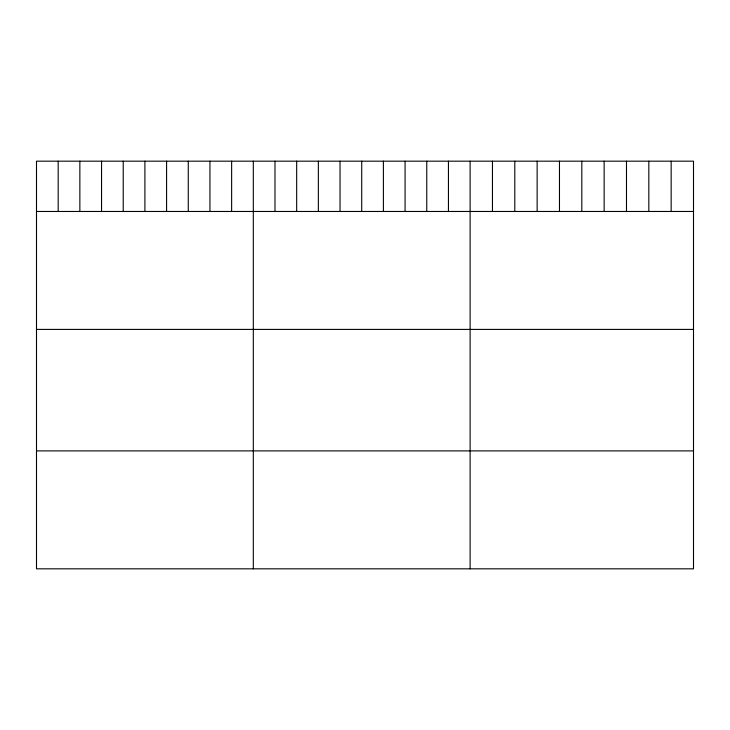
<?xml version="1.0" encoding="UTF-8"?>
<svg xmlns="http://www.w3.org/2000/svg" width="730" height="730" viewBox="0 0 730 730"><rect width="100%" height="100%" fill="white"/><g stroke="black" fill="none" stroke-linecap="round" stroke-linejoin="round"><path stroke-width="1.09" d="M693.5 211.472L693.5 568.825L36.5 568.825L36.5 161.175L693.5 161.175L693.5 211.472L36.5 211.472M36.5 329.403L693.5 329.403M36.5 450.894L693.5 450.894M671.162 161.175L671.162 211.472M648.824 161.175L648.824 211.472M626.486 161.175L626.486 211.472M604.148 161.175L604.148 211.472M581.81 161.175L581.81 211.472M559.472 161.175L559.472 211.472M537.134 161.175L537.134 211.472M514.796 161.175L514.796 211.472M492.458 161.175L492.458 211.472M470.12 161.175L470.12 568.825M448.439 161.175L448.439 211.472M426.758 161.175L426.758 211.472M405.077 161.175L405.077 211.472M383.396 161.175L383.396 211.472M361.715 161.175L361.715 211.472M340.034 161.175L340.034 211.472M318.353 161.175L318.353 211.472M296.672 161.175L296.672 211.472M274.991 161.175L274.991 211.472M253.31 161.175L253.31 568.825M231.629 161.175L231.629 211.472M209.948 161.175L209.948 211.472M188.267 161.175L188.267 211.472M166.586 161.175L166.586 211.472M144.905 161.175L144.905 211.472M123.224 161.175L123.224 211.472M101.543 161.175L101.543 211.472M79.862 161.175L79.862 211.472M58.181 161.175L58.181 211.472"/></g></svg>
